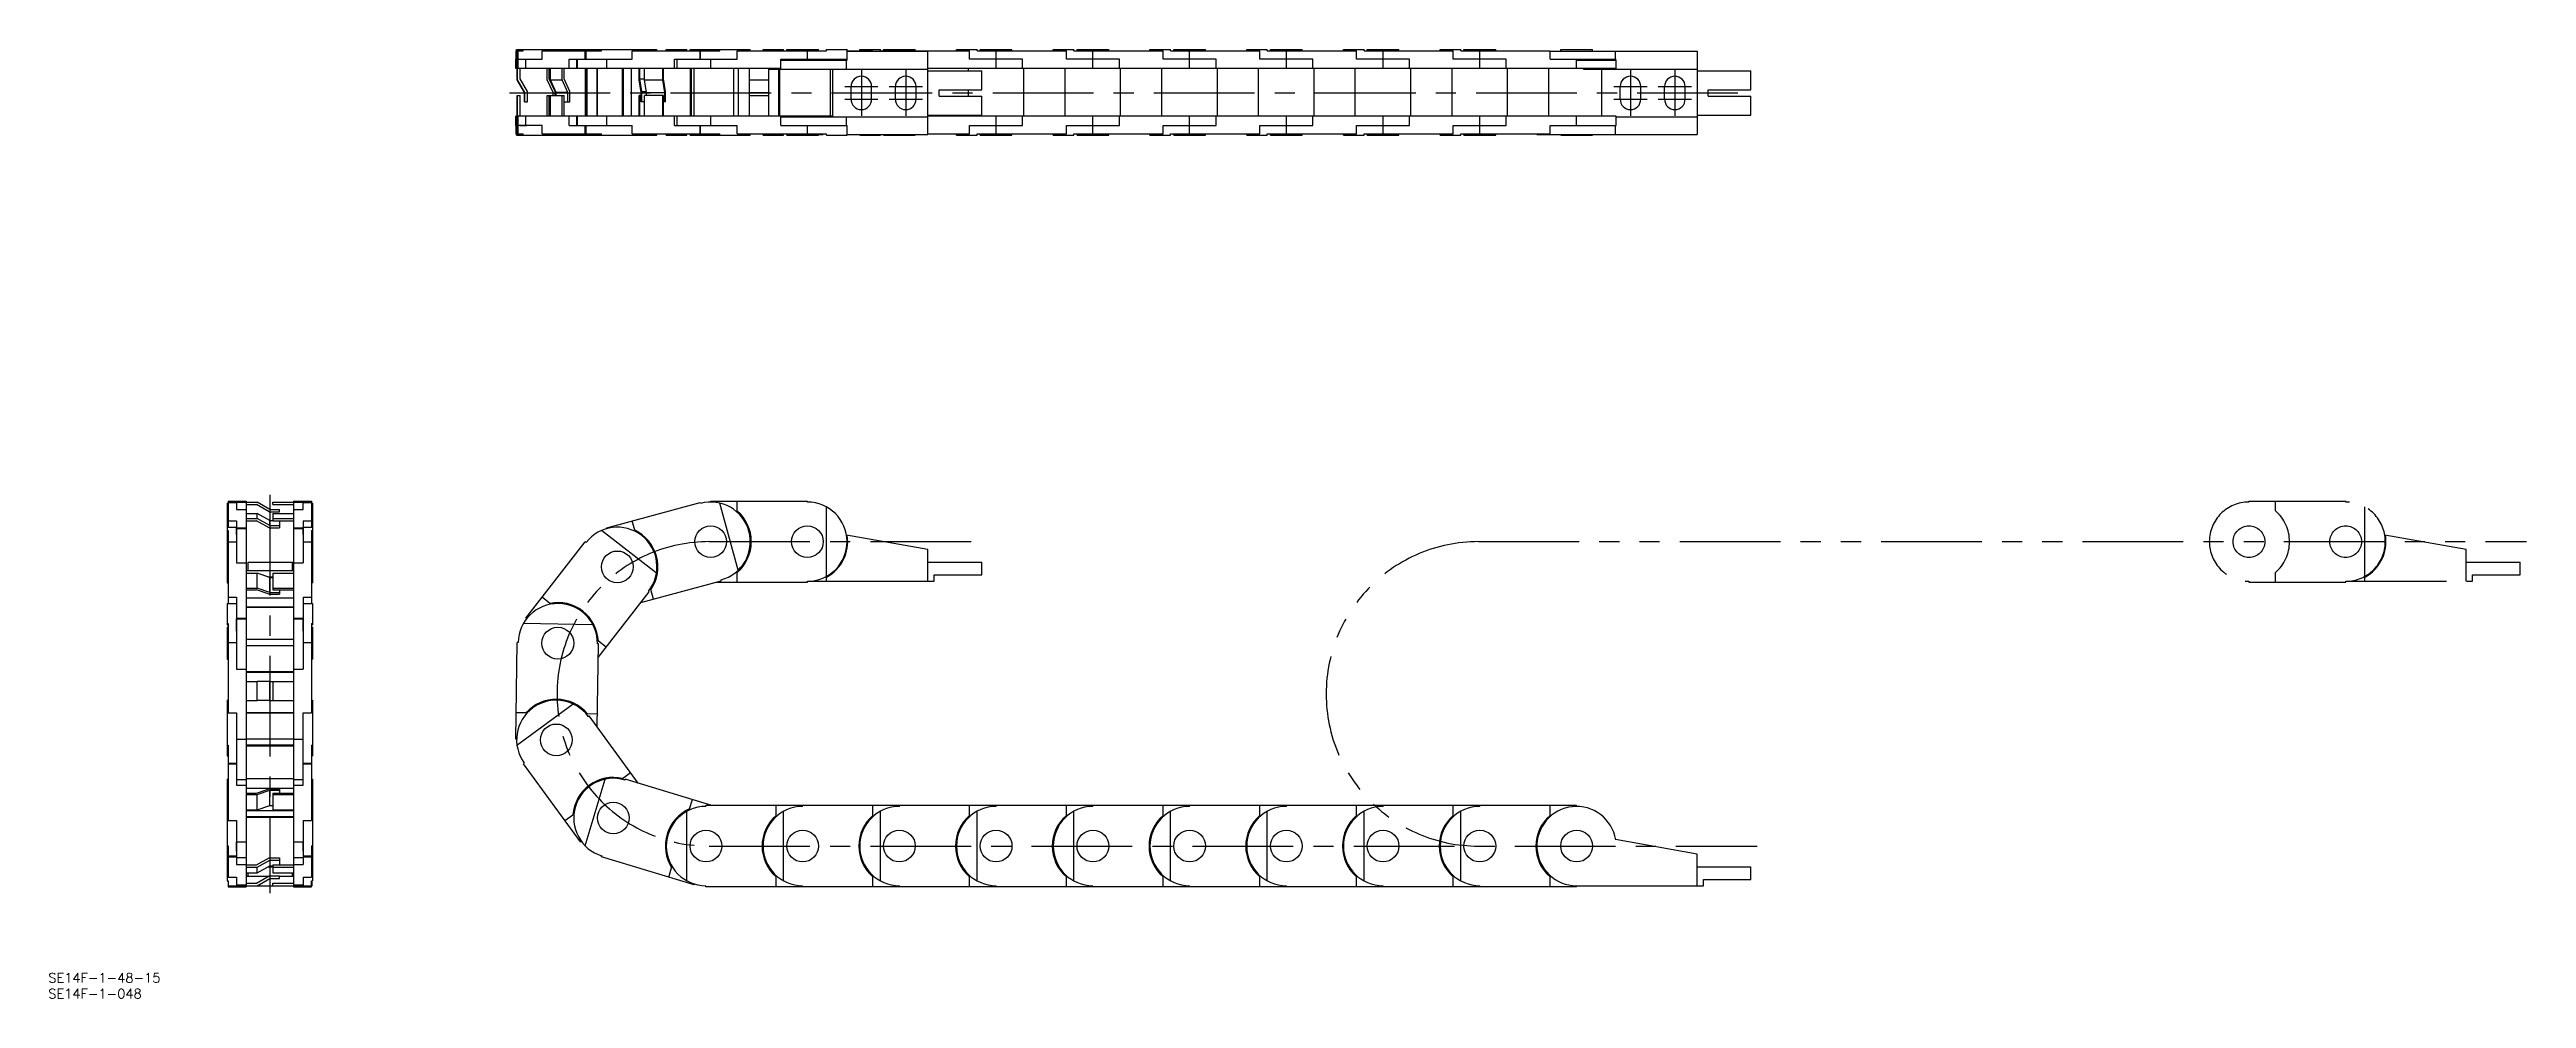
# Model space of a CAD drawing. Extents: x -69 to 712, y -35 to 264.
import ezdxf

# ---------------------------------------------------------------- set-up
doc = ezdxf.new("R2010")
doc.units = 0
doc.linetypes.add('CENTER', pattern=[50.8, 31.75, -6.35, 6.35, -6.35])
doc.linetypes.add('PHANTOM', pattern=[63.5, 31.75, -6.35, 6.35, -6.35, 6.35, -6.35])
doc.layers.get('0').update_dxf_attribs({"linetype": 'CONTINUOUS'})
doc.layers.add('CENTER', color=1, linetype='CENTER')
doc.styles.get("Standard").update_dxf_attribs({"font": 'txt.shx', "height": 3, "bigfont": 'bigfont.shx'})

msp = doc.modelspace()

# ---------------------------------------------------------------- linework, layer by layer
at = {"color": 7, "linetype": 'CONTINUOUS'}
for p, q in [((77.53, 257.97), (77.53, 260.97)), ((77.53, 260.97), (77.66, 260.97)), ((161.15, 257.97), (77.53, 257.97)), ((77.66, 263.58), (79.93, 263.58)), ((77.66, 260.97), (77.66, 263.58)), ((77.82, 263.97), (122.06, 263.97)), ((77.82, 263.58), (77.82, 263.97)), ((77.87, 257.97), (77.87, 260.97)), ((77.87, 260.97), (85.84, 260.97)), ((78, 260.97), (78, 263.58)), ((78.02, 254.47), (78.02, 257.97)), ((78.11, 254.47), (78.11, 257.97)), ((78.3, 260.97), (78.3, 263.58)), ((78.3, 257.97), (78.3, 260.97)), ((78.87, 260.97), (80.71, 260.97)), ((78.87, 260.97), (78.87, 260.97)), ((78.91, 254.69), (78.91, 257.97)), ((79.93, 263.58), (79.93, 263.97)), ((80.71, 257.97), (80.71, 260.97)), ((85.84, 263.58), (104.6, 263.58)), ((85.84, 260.97), (85.84, 263.58)), ((87.46, 254.47), (87.46, 257.97)), ((88.1, 254.69), (88.1, 257.97)), ((88.48, 254.47), (88.48, 257.97)), ((92.17, 254.47), (92.17, 257.97)), ((92.8, 254.69), (92.8, 257.97)), ((94.33, 260.97), (114.28, 260.97)), ((94.33, 257.97), (94.33, 260.97)), ((96.77, 257.97), (96.77, 260.97)), ((96.77, 260.97), (97.06, 260.97)), ((97.06, 257.97), (97.06, 260.97)), ((99.46, 260.97), (99.46, 263.58)), ((99.56, 242.97), (99.56, 257.97)), ((99.7, 260.97), (99.7, 263.58)), ((99.76, 242.97), (99.76, 257.97)), ((100.01, 242.97), (100.01, 257.97)), ((101.86, 263.58), (101.86, 263.97)), ((102.29, 260.97), (106.22, 260.97)), ((102.29, 260.97), (102.29, 260.97)), ((103.16, 242.97), (103.16, 257.97)), ((103.36, 242.97), (103.36, 257.97)), ((104.56, 263.58), (104.56, 263.97)), ((104.6, 263.58), (104.6, 263.97)), ((106.22, 257.97), (106.22, 260.97)), ((111.2, 242.97), (111.2, 257.97)), ((111.54, 242.97), (111.54, 257.97)), ((114.03, 242.97), (114.03, 257.97)), ((114.28, 263.58), (141.93, 263.58)), ((114.28, 260.97), (114.28, 263.58)), ((116.4, 254.47), (116.4, 257.97)), ((116.64, 254.69), (116.64, 257.97)), ((118.12, 254.47), (118.12, 257.97)), ((122.06, 263.58), (122.06, 263.97)), ((123.91, 254.47), (123.91, 257.97)), ((124.12, 254.69), (124.12, 257.97)), ((125, 263.97), (131.5, 263.97)), ((125, 263.58), (125, 263.97)), ((127.6, 260.97), (147.35, 260.97)), ((127.6, 257.97), (127.6, 260.97)), ((128.41, 257.97), (128.41, 260.97)), ((131.5, 263.58), (131.5, 263.97)), ((132.5, 263.97), (151.5, 263.97)), ((132.5, 263.58), (132.5, 263.97)), ((132.68, 242.97), (132.68, 257.97)), ((132.99, 242.97), (132.99, 257.97)), ((133.81, 242.97), (133.81, 257.97)), ((134, 263.58), (134, 263.97)), ((135.66, 260.97), (135.66, 263.58)), ((135.74, 260.97), (135.74, 263.58)), ((139, 257.97), (139, 260.97)), ((141.93, 263.58), (141.93, 263.97)), ((146.25, 242.97), (146.25, 257.97)), ((147.35, 263.58), (175.5, 263.58)), ((147.35, 260.97), (147.35, 263.58)), ((147.75, 242.97), (147.75, 257.97)), ((151.25, 242.97), (151.25, 257.97)), ((151.5, 263.58), (151.5, 263.97)), ((155.5, 263.97), (162, 263.97)), ((155.5, 263.58), (155.5, 263.97)), ((157.25, 257.97), (157.25, 242.97)), ((157.25, 257.8), (207.5, 257.8)), ((160.5, 242.97), (160.5, 257.8)), ((160.75, 242.97), (160.75, 257.8)), ((161.15, 257.97), (161.15, 260.97)), ((161.15, 260.97), (173.05, 260.97)), ((161.15, 260.62), (182.04, 260.62)), ((162, 263.58), (162, 263.97)), ((163, 263.97), (173, 263.97)), ((163, 263.58), (163, 263.97)), ((164.5, 260.62), (164.5, 260.97)), ((169.5, 260.97), (169.5, 263.58)), ((173, 263.58), (173, 263.97)), ((173.05, 260.97), (182, 260.97)), ((173.05, 260.97), (173.05, 260.97)), ((174.5, 260.62), (174.5, 260.97)), ((175.5, 263.97), (182, 263.97)), ((175.5, 263.58), (175.5, 263.97)), ((175.5, 260.62), (175.5, 260.97)), ((176.75, 242.97), (176.75, 257.8)), ((177.5, 242.8), (177.5, 257.8)), ((181.83, 257.8), (181.83, 260.62)), ((182, 260.97), (182, 263.97)), ((182, 263.58), (190.15, 263.58)), ((182, 263.45), (207.5, 263.45)), ((182.04, 260.62), (182.04, 263.45)), ((186, 263.97), (192.5, 263.97)), ((186, 263.58), (186, 263.97)), ((190.15, 263.45), (190.15, 263.58)), ((192.5, 263.58), (192.5, 263.97)), ((192.5, 263.58), (220.65, 263.58)), ((193.5, 263.97), (203.5, 263.97)), ((193.5, 263.58), (193.5, 263.97)), ((198.5, 263.45), (198.5, 263.58)), ((203.5, 263.58), (203.5, 263.97)), ((207.5, 237.15), (207.5, 263.45)), ((424.5, 257.97), (207.5, 257.97)), ((216.5, 263.97), (223, 263.97)), ((216.5, 263.58), (216.5, 263.97)), ((220.25, 257.3), (220.25, 257.97)), ((220.65, 260.97), (220.65, 263.58)), ((237.35, 260.97), (220.65, 260.97)), ((223, 263.58), (223, 263.97)), ((223, 263.58), (251.15, 263.58)), ((224, 263.97), (234, 263.97)), ((224, 263.58), (224, 263.97)), ((229, 257.97), (229, 263.58)), ((234, 263.58), (234, 263.97)), ((237.35, 257.97), (237.35, 260.97)), ((237.75, 242.97), (237.75, 257.97)), ((247, 263.97), (253.5, 263.97)), ((247, 263.58), (247, 263.97)), ((250.75, 242.97), (250.75, 257.97)), ((251.15, 260.97), (251.15, 263.58)), ((267.85, 260.97), (251.15, 260.97)), ((253.5, 263.58), (253.5, 263.97)), ((253.5, 263.58), (281.65, 263.58)), ((254.5, 263.97), (264.5, 263.97)), ((254.5, 263.58), (254.5, 263.97)), ((259.5, 257.97), (259.5, 263.58)), ((264.5, 263.58), (264.5, 263.97)), ((267.85, 257.97), (267.85, 260.97)), ((268.25, 242.97), (268.25, 257.97)), ((277.5, 263.97), (284, 263.97)), ((277.5, 263.58), (277.5, 263.97)), ((281.25, 242.97), (281.25, 257.97)), ((281.65, 260.97), (281.65, 263.58)), ((298.35, 260.97), (281.65, 260.97)), ((284, 263.58), (284, 263.97)), ((284, 263.58), (312.15, 263.58)), ((285, 263.97), (295, 263.97)), ((285, 263.58), (285, 263.97)), ((290, 257.97), (290, 263.58)), ((295, 263.58), (295, 263.97)), ((298.35, 257.97), (298.35, 260.97)), ((298.75, 242.97), (298.75, 257.97)), ((308, 263.97), (314.5, 263.97)), ((308, 263.58), (308, 263.97)), ((311.75, 242.97), (311.75, 257.97)), ((312.15, 260.97), (312.15, 263.58)), ((328.85, 260.97), (312.15, 260.97)), ((314.5, 263.58), (314.5, 263.97)), ((314.5, 263.58), (342.65, 263.58)), ((315.5, 263.97), (325.5, 263.97)), ((315.5, 263.58), (315.5, 263.97)), ((320.5, 257.97), (320.5, 263.58)), ((325.5, 263.58), (325.5, 263.97)), ((328.85, 257.97), (328.85, 260.97)), ((329.25, 242.97), (329.25, 257.97)), ((338.5, 263.97), (345, 263.97)), ((338.5, 263.58), (338.5, 263.97)), ((342.25, 242.97), (342.25, 257.97)), ((342.65, 260.97), (342.65, 263.58)), ((359.35, 260.97), (342.65, 260.97)), ((345, 263.58), (345, 263.97)), ((345, 263.58), (373.15, 263.58)), ((346, 263.97), (356, 263.97)), ((346, 263.58), (346, 263.97)), ((351, 257.97), (351, 263.58)), ((356, 263.58), (356, 263.97)), ((359.35, 257.97), (359.35, 260.97)), ((359.75, 242.97), (359.75, 257.97)), ((369, 263.97), (375.5, 263.97)), ((369, 263.58), (369, 263.97)), ((372.75, 242.97), (372.75, 257.97)), ((373.15, 260.97), (373.15, 263.58)), ((389.85, 260.97), (373.15, 260.97)), ((375.5, 263.58), (375.5, 263.97)), ((375.5, 263.58), (403.65, 263.58)), ((376.5, 263.97), (386.5, 263.97)), ((376.5, 263.58), (376.5, 263.97)), ((381.5, 257.97), (381.5, 263.58)), ((386.5, 263.58), (386.5, 263.97)), ((389.85, 257.97), (389.85, 260.97)), ((390.25, 242.97), (390.25, 257.97)), ((403.25, 242.97), (403.25, 257.97)), ((403.65, 260.97), (403.65, 263.58)), ((403.65, 263.45), (450, 263.45)), ((403.65, 260.97), (424.5, 260.97)), ((407, 263.97), (417, 263.97)), ((407, 263.45), (407, 263.97)), ((412, 257.97), (412, 260.97)), ((412, 260.62), (424.54, 260.62)), ((414.24, 257.8), (414.24, 257.97)), ((414.24, 257.8), (450, 257.8)), ((417, 263.45), (417, 263.97)), ((420, 242.97), (420, 257.8)), ((424.33, 260.62), (424.33, 263.45)), ((424.5, 257.97), (424.5, 260.62)), ((424.54, 257.8), (424.54, 260.62)), ((450, 263.45), (450, 237.15)), ((80.33, 250.47), (78.02, 254.47)), ((78.02, 254.47), (78.11, 254.47)), ((80.42, 250.47), (78.11, 254.47)), ((81.22, 250.69), (78.91, 254.69)), ((80.33, 250.47), (80.42, 250.47)), ((80.33, 247.47), (80.33, 250.47)), ((80.42, 247.47), (80.42, 250.47)), ((81.22, 247.47), (81.22, 250.69)), ((89.32, 250.47), (87.46, 254.47)), ((89.97, 250.69), (88.1, 254.69)), ((88.1, 254.69), (88.48, 254.69)), ((90.3, 250.47), (88.48, 254.47)), ((88.48, 254.47), (92.17, 254.47)), ((89.32, 249.47), (89.32, 250.47)), ((90.2, 250.69), (89.97, 250.69)), ((89.97, 249.47), (89.97, 250.69)), ((93.99, 250.47), (90.3, 250.47)), ((90.3, 249.47), (90.3, 250.47)), ((93.99, 250.47), (92.17, 254.47)), ((94.62, 250.69), (92.8, 254.69)), ((93.99, 247.47), (93.99, 250.47)), ((94.62, 247.47), (94.62, 250.69)), ((117.08, 250.47), (116.4, 254.47)), ((117.31, 250.69), (116.64, 254.69)), ((116.64, 254.69), (118.12, 254.69)), ((117.08, 247.47), (117.08, 250.47)), ((117.31, 250.69), (118.69, 250.69)), ((117.31, 247.47), (117.31, 250.69)), ((118.72, 250.47), (118.12, 254.47)), ((118.12, 254.47), (123.91, 254.47)), ((118.72, 250.47), (124.52, 250.47)), ((118.72, 249.47), (118.72, 250.47)), ((124.52, 250.47), (123.91, 254.47)), ((124.72, 250.69), (124.12, 254.69)), ((124.52, 247.47), (124.52, 250.47)), ((124.72, 247.47), (124.72, 250.69)), ((151.25, 254.47), (157.25, 254.47)), ((151.25, 250.47), (157.25, 250.47)), ((183.25, 248.3), (183.25, 252.3)), ((189.75, 248.3), (189.75, 252.3)), ((197.25, 248.3), (197.25, 252.3)), ((203.75, 248.3), (203.75, 252.3)), ((207.5, 257.3), (224.5, 257.3)), ((211, 251.3), (224.5, 251.3)), ((211, 249.3), (211, 251.3)), ((220.25, 249.3), (220.25, 251.3)), ((224.5, 251.3), (224.5, 257.3)), ((425.75, 248.3), (425.75, 252.3)), ((432.25, 248.3), (432.25, 252.3)), ((439.75, 248.3), (439.75, 252.3)), ((446.25, 248.3), (446.25, 252.3)), ((450, 257.3), (467, 257.3)), ((453.5, 251.3), (467, 251.3)), ((453.5, 249.3), (453.5, 251.3)), ((467, 251.3), (467, 257.3)), ((177.5, 242.97), (77.53, 242.97)), ((77.53, 239.97), (77.53, 242.97)), ((77.87, 239.97), (77.87, 242.97)), ((78.02, 242.97), (78.02, 249.47)), ((78.02, 249.47), (78.91, 249.47)), ((78.11, 242.97), (78.11, 249.47)), ((78.3, 239.97), (78.3, 242.97)), ((78.91, 242.97), (78.91, 249.47)), ((80.33, 247.47), (81.22, 247.47)), ((80.71, 239.97), (80.71, 242.97)), ((87.46, 242.97), (87.46, 249.47)), ((87.46, 249.47), (92.8, 249.47)), ((88.1, 242.97), (88.1, 249.47)), ((88.48, 242.97), (88.48, 249.47)), ((92.17, 242.97), (92.17, 249.47)), ((92.8, 242.97), (92.8, 249.47)), ((92.8, 247.47), (94.62, 247.47)), ((94.33, 239.97), (94.33, 242.97)), ((96.77, 239.98), (96.77, 242.97)), ((97.06, 239.97), (97.06, 242.97)), ((106.22, 239.97), (106.22, 242.97)), ((116.4, 242.97), (116.4, 249.47)), ((117.08, 249.47), (116.4, 249.47)), ((116.64, 242.97), (116.64, 249.47)), ((118.12, 247.47), (117.08, 247.47)), ((118.12, 242.97), (118.12, 249.47)), ((124.12, 249.47), (118.12, 249.47)), ((123.91, 242.97), (123.91, 249.47)), ((124.12, 242.97), (124.12, 249.47)), ((124.72, 247.47), (124.12, 247.47)), ((127.6, 239.97), (127.6, 242.97)), ((128.41, 239.98), (128.41, 242.97)), ((139, 239.97), (139, 242.97)), ((151.25, 249.47), (157.25, 249.47)), ((161.15, 239.97), (161.15, 242.97)), ((161.15, 242.8), (207.5, 242.8)), ((168, 242.8), (168, 242.97)), ((176.35, 242.8), (176.35, 242.97)), ((181.83, 239.97), (181.83, 242.8)), ((207.5, 243.3), (224.5, 243.3)), ((424.5, 242.97), (207.5, 242.97)), ((211, 249.3), (224.5, 249.3)), ((220.25, 242.97), (220.25, 243.3)), ((224.5, 243.3), (224.5, 249.3)), ((229, 237.37), (229, 242.97)), ((237.35, 239.97), (237.35, 242.97)), ((259.5, 237.37), (259.5, 242.97)), ((267.85, 239.97), (267.85, 242.97)), ((290, 237.37), (290, 242.97)), ((298.35, 239.97), (298.35, 242.97)), ((320.5, 237.37), (320.5, 242.97)), ((328.85, 239.97), (328.85, 242.97)), ((351, 237.37), (351, 242.97)), ((359.35, 239.97), (359.35, 242.97)), ((381.5, 237.37), (381.5, 242.97)), ((389.85, 239.97), (389.85, 242.97)), ((412, 239.97), (412, 242.97)), ((424.5, 239.97), (424.5, 242.97)), ((424.5, 242.8), (450, 242.8)), ((424.54, 239.97), (424.54, 242.8)), ((450, 243.3), (467, 243.3)), ((453.5, 249.3), (467, 249.3)), ((467, 243.3), (467, 249.3)), ((77.53, 239.97), (77.66, 239.97)), ((77.66, 237.37), (77.66, 239.97)), ((77.66, 237.37), (79.93, 237.37)), ((77.82, 236.97), (77.82, 237.37)), ((77.82, 236.97), (122.06, 236.97)), ((85.84, 239.97), (77.87, 239.97)), ((78, 237.37), (78, 239.97)), ((78.3, 237.37), (78.3, 239.97)), ((78.87, 239.98), (80.94, 239.98)), ((78.87, 239.97), (78.87, 239.98)), ((79.93, 236.97), (79.93, 237.37)), ((85.84, 237.37), (85.84, 239.97)), ((85.84, 237.37), (104.6, 237.37)), ((94.33, 239.97), (114.28, 239.97)), ((96.77, 239.98), (97.06, 239.98)), ((99.46, 237.37), (99.46, 239.97)), ((99.7, 237.37), (99.7, 239.97)), ((101.86, 236.97), (101.86, 237.37)), ((102.29, 239.98), (106.3, 239.98)), ((102.29, 239.97), (102.29, 239.98)), ((104.56, 236.97), (104.56, 237.37)), ((104.6, 236.97), (104.6, 237.37)), ((114.28, 237.37), (114.28, 239.97)), ((114.28, 237.37), (141.93, 237.37)), ((122.06, 236.97), (122.06, 237.37)), ((125, 236.97), (125, 237.37)), ((125, 236.97), (131.5, 236.97)), ((127.6, 239.97), (147.35, 239.97)), ((131.5, 236.97), (131.5, 237.37)), ((132.5, 236.97), (132.5, 237.37)), ((132.5, 236.97), (151.5, 236.97)), ((134, 236.97), (134, 237.37)), ((135.66, 237.37), (135.66, 239.97)), ((135.74, 237.37), (135.74, 239.97)), ((141.93, 236.97), (141.93, 237.37)), ((147.35, 237.37), (147.35, 239.97)), ((147.35, 237.37), (175.5, 237.37)), ((151.5, 236.97), (151.5, 237.37)), ((155.5, 236.97), (155.5, 237.37)), ((155.5, 236.97), (162, 236.97)), ((161.15, 239.97), (182.04, 239.97)), ((162, 236.97), (162, 237.37)), ((163, 236.97), (163, 237.37)), ((163, 236.97), (173, 236.97)), ((164.5, 237.15), (164.5, 237.37)), ((164.5, 237.15), (174.5, 237.15)), ((169.5, 237.37), (169.5, 239.97)), ((173, 236.97), (173, 237.15)), ((173.05, 239.98), (181.83, 239.98)), ((173.05, 239.97), (173.05, 239.98)), ((174.5, 237.15), (174.5, 237.37)), ((175.5, 236.97), (175.5, 237.37)), ((175.5, 236.97), (182, 236.97)), ((182, 236.97), (182, 239.97)), ((182, 237.15), (207.5, 237.15)), ((182.04, 237.15), (182.04, 239.97)), ((186, 236.97), (186, 237.15)), ((186, 236.97), (192.5, 236.97)), ((192.5, 236.97), (192.5, 237.15)), ((193.5, 236.97), (193.5, 237.15)), ((193.5, 236.97), (203.5, 236.97)), ((203.5, 236.97), (203.5, 237.15)), ((207.5, 237.37), (220.65, 237.37)), ((216.5, 236.97), (216.5, 237.37)), ((216.5, 236.97), (223, 236.97)), ((220.65, 239.97), (237.35, 239.97)), ((220.65, 237.37), (220.65, 239.97)), ((223, 237.37), (251.15, 237.37)), ((223, 236.97), (223, 237.37)), ((224, 236.97), (224, 237.37)), ((224, 236.97), (234, 236.97)), ((234, 236.97), (234, 237.37)), ((247, 236.97), (247, 237.37)), ((247, 236.97), (253.5, 236.97)), ((251.15, 239.97), (267.85, 239.97)), ((251.15, 237.37), (251.15, 239.97)), ((253.5, 237.37), (281.65, 237.37)), ((253.5, 236.97), (253.5, 237.37)), ((254.5, 236.97), (254.5, 237.37)), ((254.5, 236.97), (264.5, 236.97)), ((264.5, 236.97), (264.5, 237.37)), ((277.5, 236.97), (277.5, 237.37)), ((277.5, 236.97), (284, 236.97)), ((281.65, 239.97), (298.35, 239.97)), ((281.65, 237.37), (281.65, 239.97)), ((284, 237.37), (312.15, 237.37)), ((284, 236.97), (284, 237.37)), ((285, 236.97), (285, 237.37)), ((285, 236.97), (295, 236.97)), ((295, 236.97), (295, 237.37)), ((308, 236.97), (308, 237.37)), ((308, 236.97), (314.5, 236.97)), ((312.15, 239.97), (328.85, 239.97)), ((312.15, 237.37), (312.15, 239.97)), ((314.5, 237.37), (342.65, 237.37)), ((314.5, 236.97), (314.5, 237.37)), ((315.5, 236.97), (315.5, 237.37)), ((315.5, 236.97), (325.5, 236.97)), ((325.5, 236.97), (325.5, 237.37)), ((338.5, 236.97), (338.5, 237.37)), ((338.5, 236.97), (345, 236.97)), ((342.65, 239.97), (359.35, 239.97)), ((342.65, 237.37), (342.65, 239.97)), ((345, 237.37), (373.15, 237.37)), ((345, 236.97), (345, 237.37)), ((346, 236.97), (346, 237.37)), ((346, 236.97), (356, 236.97)), ((356, 236.97), (356, 237.37)), ((369, 236.97), (369, 237.37)), ((369, 236.97), (375.5, 236.97)), ((373.15, 239.97), (389.85, 239.97)), ((373.15, 237.37), (373.15, 239.97)), ((375.5, 237.37), (403.65, 237.37)), ((375.5, 236.97), (375.5, 237.37)), ((376.5, 236.97), (376.5, 237.37)), ((376.5, 236.97), (386.5, 236.97)), ((386.5, 236.97), (386.5, 237.37)), ((399.5, 237.15), (399.5, 237.37)), ((399.5, 237.15), (450, 237.15)), ((403.65, 239.97), (424.54, 239.97)), ((403.65, 237.37), (403.65, 239.97)), ((407, 236.97), (407, 237.15)), ((407, 236.97), (417, 236.97)), ((417, 236.97), (417, 237.15)), ((424.33, 237.15), (424.33, 239.97)), ((-13.5, 120.95), (-13.5, 95.85)), ((-13.5, 120.95), (-13.1, 120.95)), ((-13.1, 121.6), (-13.1, 113.35)), ((-13.1, 121.6), (-7.5, 121.6)), ((-13.1, 121.3), (-4, 121.3)), ((-13.1, 121.16), (-10.5, 121.16)), ((-10.5, 121.6), (-10.5, 118.98)), ((-10.5, 118.98), (-7.5, 118.98)), ((-7.5, 121.6), (-7.5, 0)), ((-7.5, 120.5), (-4.21, 120.5)), ((-7.5, 117.67), (-4, 117.67)), ((-7.32, 117.67), (-7.32, 120.5)), ((-0.21, 118.19), (-4.21, 120.5)), ((0, 118.99), (-4, 121.3)), ((0, 115.44), (-4, 117.67)), ((-4, 116.11), (-4, 117.67)), ((-0.21, 118.19), (3, 118.19)), ((0, 118.99), (3, 118.99)), ((1, 121.3), (13.1, 121.3)), ((1, 120.5), (1, 121.3)), ((1, 120.5), (7.5, 120.5)), ((1, 117.67), (7.5, 117.67)), ((1, 117.67), (1, 115.34)), ((3, 118.19), (3, 118.99)), ((7.5, 121.6), (7.5, 0)), ((7.5, 121.6), (13.1, 121.6)), ((7.5, 118.98), (10.5, 118.98)), ((10.5, 118.98), (10.5, 121.6)), ((10.5, 121.16), (13.1, 121.16)), ((13.1, 121.6), (13.1, 113.35)), ((13.1, 120.95), (13.5, 120.95)), ((13.5, 120.95), (13.5, 95.85)), ((106.22, 113.2), (135.66, 121.16)), ((135.74, 120.87), (135.66, 121.16)), ((139, 121.6), (169.5, 121.6)), ((139, 121.3), (139, 121.6)), ((147.65, 99.78), (141.93, 120.95)), ((147.35, 118.5), (147.35, 121.6)), ((169.5, 121.3), (169.5, 121.6)), ((175.5, 97.83), (175.5, 119.77)), ((-13.5, 113.8), (-13.1, 113.8)), ((-13.5, 113.35), (-10.5, 113.35)), ((-13.5, 112.32), (-13.1, 112.32)), ((-13.1, 115.38), (-10.5, 115.38)), ((-13.1, 112.32), (-13.1, 89.29)), ((-10.5, 115.38), (-10.5, 102.13)), ((-10.5, 111.02), (-10.5, 113.35)), ((-10.5, 113.2), (-7.5, 113.2)), ((-10.5, 112.91), (-7.5, 112.91)), ((-10.5, 111.02), (-10.5, 111.02)), ((-7.5, 116.11), (-4, 116.11)), ((-7.5, 115.34), (-4.21, 115.34)), ((-7.32, 99.7), (-7.32, 115.34)), ((-0.21, 113.11), (-4.21, 115.34)), ((0, 113.88), (-4, 116.11)), ((-0.21, 113.11), (3, 113.11)), ((0, 115.44), (1, 115.44)), ((0, 113.88), (0, 115.44)), ((0, 113.88), (3, 113.88)), ((1, 116.11), (7.5, 116.11)), ((1, 115.34), (7.5, 115.34)), ((3, 115.34), (3, 113.11)), ((7.5, 113.2), (10.5, 113.2)), ((7.5, 112.91), (10.5, 112.91)), ((10.49, 111.02), (10.49, 113.35)), ((10.49, 111.02), (10.5, 111.02)), ((10.5, 115.38), (10.5, 102.13)), ((10.5, 115.38), (13.1, 115.38)), ((10.5, 113.35), (13.5, 113.35)), ((13.1, 113.8), (13.5, 113.8)), ((13.1, 112.32), (13.1, 89.29)), ((13.1, 112.32), (13.5, 112.32)), ((121.89, 98.83), (104.6, 112.32)), ((106.3, 112.91), (106.22, 113.2)), ((115.09, 112.39), (114.28, 115.38)), ((207.5, 106.3), (181.83, 110.83)), ((-13.5, 105.85), (-13.1, 105.85)), ((-13.1, 108.72), (-10.5, 108.72)), ((-10.5, 102.13), (-7.5, 102.13)), ((-6.82, 102.3), (7.18, 102.3)), ((-6.82, 99.7), (-6.82, 102.3)), ((7.18, 99.7), (7.18, 102.3)), ((7.5, 102.13), (10.5, 102.13)), ((10.5, 108.72), (13.1, 108.72)), ((13.1, 105.85), (13.5, 105.85)), ((80.71, 84.66), (99.46, 108.72)), ((99.7, 108.53), (99.46, 108.72)), ((207.5, 96.3), (207.5, 106.3)), ((207.5, 102.3), (224.5, 102.3)), ((224.5, 98.3), (224.5, 102.3)), ((-13.5, 95.85), (-13.1, 95.85)), ((-7.5, 99.7), (7.5, 99.7)), ((-7.5, 98.87), (-4, 98.87)), ((-7.5, 94.14), (-4, 94.14)), ((-4, 94.14), (-4, 98.87)), ((0, 97.45), (-4, 98.87)), ((0, 92.72), (-4, 94.14)), ((-0.61, 97.67), (1, 97.67)), ((0, 97.45), (1, 97.45)), ((0, 92.72), (0, 97.45)), ((1, 98.87), (1, 93.65)), ((1, 98.87), (7.5, 98.87)), ((1, 94.14), (7.5, 94.14)), ((13.1, 95.85), (13.5, 95.85)), ((117.02, 89.6), (142.34, 96.44)), ((140.7, 96), (169.5, 96)), ((142.34, 96.44), (142.26, 96.73)), ((147.35, 96), (147.35, 99.1)), ((169.5, 96.3), (209.5, 96.3)), ((169.5, 96), (169.5, 96.3)), ((175.5, 96.3), (175.5, 97.61)), ((209.5, 98.3), (224.5, 98.3)), ((209.5, 96.3), (209.5, 98.3)), ((-13.5, 89.29), (-13.5, 82.62)), ((-13.5, 89.29), (-10.5, 89.29)), ((-13.1, 91.25), (-10.5, 91.25)), ((-13.1, 89.34), (-10.5, 89.34)), ((-10.5, 91.25), (-10.5, 68.64)), ((-7.5, 93.65), (-4.21, 93.65)), ((-7.5, 91.06), (7.5, 91.06)), ((-7.5, 88.2), (7.5, 88.2)), ((-7.5, 88.15), (7.5, 88.15)), ((-0.21, 92.23), (-4.21, 93.65)), ((-0.21, 92.23), (3, 92.23)), ((0, 92.72), (3, 92.72)), ((1, 93.65), (7.5, 93.65)), ((3, 93.65), (3, 92.23)), ((10.5, 91.25), (10.5, 68.64)), ((10.5, 91.25), (13.1, 91.25)), ((10.5, 89.34), (13.1, 89.34)), ((10.5, 89.29), (13.5, 89.29)), ((13.5, 89.29), (13.5, 82.62)), ((88.28, 89.34), (85.84, 91.25)), ((103.53, 72.3), (119.65, 92.98)), ((119.65, 92.98), (119.41, 93.16)), ((120.95, 90.67), (120.15, 93.66)), ((-13.5, 82.96), (-13.1, 82.96)), ((-13.5, 82.62), (-13.1, 82.62)), ((-13.5, 81.79), (-13.5, 71.79)), ((-13.5, 81.79), (-13.1, 81.79)), ((-13.1, 82.96), (-13.1, 54.8)), ((-10.5, 84.66), (-7.5, 84.66)), ((-10.5, 80.53), (-10.5, 84.48)), ((-10.5, 84.48), (-7.5, 84.48)), ((-10.5, 80.53), (-10.5, 80.53)), ((-7.5, 78.1), (7.5, 78.1)), ((7.5, 84.66), (10.5, 84.66)), ((7.5, 84.48), (10.5, 84.48)), ((10.49, 80.53), (10.49, 84.48)), ((10.49, 80.53), (10.5, 80.53)), ((13.1, 82.96), (13.1, 54.8)), ((13.1, 82.96), (13.5, 82.96)), ((13.1, 82.62), (13.5, 82.62)), ((13.1, 81.79), (13.5, 81.79)), ((13.5, 81.79), (13.5, 71.79)), ((101.86, 82.62), (79.93, 82.96)), ((80.94, 84.48), (80.71, 84.66)), ((-13.5, 71.79), (-13.1, 71.79)), ((-13.1, 76.99), (-10.5, 76.99)), ((-7.5, 76.01), (7.5, 76.01)), ((10.5, 76.99), (13.1, 76.99)), ((13.1, 71.79), (13.5, 71.79)), ((77.53, 46.5), (78, 76.99)), ((78.3, 76.99), (78, 76.99)), ((103.19, 50.39), (103.6, 76.59)), ((103.6, 76.59), (103.3, 76.6)), ((106.03, 75.51), (103.59, 77.41)), ((-10.5, 68.64), (-7.5, 68.64)), ((-7.5, 67.9), (7.5, 67.9)), ((-7.5, 67.65), (7.5, 67.65)), ((-7.5, 64.74), (-4, 64.74)), ((-4, 58.74), (-4, 64.74)), ((0, 64.7), (-4, 64.74)), ((0, 64.7), (1, 64.7)), ((0, 58.7), (0, 64.7)), ((1, 64.74), (1, 58.73)), ((1, 64.74), (7.5, 64.74)), ((7.5, 68.64), (10.5, 68.64)), ((-13.5, 58.8), (-13.5, 41.3)), ((-13.5, 58.8), (-13.1, 58.8)), ((-13.1, 54.85), (-10.5, 54.85)), ((-13.1, 54.8), (-10.5, 54.8)), ((-10.5, 54.85), (-10.5, 32)), ((-7.5, 58.74), (-4, 58.74)), ((-7.5, 58.73), (-4.21, 58.73)), ((-7.5, 54.9), (7.5, 54.9)), ((-7.5, 54.85), (7.5, 54.85)), ((-0.21, 58.69), (-4.21, 58.73)), ((0, 58.7), (-4, 58.74)), ((-0.21, 58.69), (3, 58.69)), ((0, 58.7), (3, 58.7)), ((1, 58.74), (7.5, 58.74)), ((1, 58.73), (7.5, 58.73)), ((3, 58.69), (3, 58.73)), ((10.5, 32), (10.5, 54.85)), ((10.5, 54.85), (13.1, 54.85)), ((10.5, 54.8), (13.1, 54.8)), ((13.1, 58.8), (13.5, 58.8)), ((13.5, 58.8), (13.5, 41.3)), ((80.75, 54.8), (77.66, 54.85)), ((77.93, 44.67), (95.64, 57.61)), ((103.25, 54.45), (100.16, 54.49)), ((100.42, 53.67), (100.66, 53.85)), ((116.13, 32.67), (100.66, 53.85)), ((-13.5, 44.67), (-13.1, 44.67)), ((-13.5, 41.3), (-13.1, 41.3)), ((-13.1, 44.67), (-13.1, 20.86)), ((-10.5, 46.5), (-7.5, 46.5)), ((-10.5, 46.49), (-7.5, 46.49)), ((-7.5, 46.61), (7.5, 46.61)), ((-7.5, 44.74), (7.5, 44.74)), ((-7.5, 44.4), (7.5, 44.4)), ((7.5, 46.5), (10.5, 46.5)), ((7.5, 46.49), (10.5, 46.49)), ((13.1, 44.67), (13.1, 20.86)), ((13.1, 44.67), (13.5, 44.67)), ((13.1, 41.3), (13.5, 41.3)), ((77.83, 46.49), (77.53, 46.5)), ((-13.5, 33.91), (-13.5, 1.83)), ((-13.5, 33.91), (-13.1, 33.91)), ((-13.1, 38.92), (-10.5, 38.92)), ((-13.1, 38.75), (-10.5, 38.75)), ((-10.5, 33.83), (-7.5, 33.83)), ((-10.5, 32), (-7.5, 32)), ((-7.5, 34.1), (7.5, 34.1)), ((7.5, 33.83), (10.49, 33.83)), ((7.5, 32), (10.5, 32)), ((10.5, 38.92), (13.1, 38.92)), ((10.5, 38.75), (13.1, 38.75)), ((13.1, 33.91), (13.5, 33.91)), ((13.5, 33.91), (13.5, 1.83)), ((79.99, 38.75), (80.23, 38.92)), ((97.98, 14.12), (79.99, 38.75)), ((99.39, 12.92), (105.77, 33.91)), ((111.23, 34.14), (113.73, 35.96)), ((111.95, 33.63), (112.04, 33.92)), ((139.4, 25.6), (112.04, 33.92)), ((-7.5, 31.09), (7.5, 31.09)), ((-7.5, 29.5), (-4.21, 29.5)), ((-7.5, 29.03), (-4, 29.03)), ((-7.5, 24.19), (-4, 24.19)), ((-7.5, 24.05), (7.5, 24.05)), ((-4.21, 29.5), (-0.21, 30.87)), ((-4, 29.03), (0, 30.39)), ((-4, 24.19), (-4, 29.03)), ((-4, 24.19), (0, 25.55)), ((-0.21, 30.87), (3, 30.87)), ((0, 30.39), (3, 30.39)), ((0, 25.55), (0, 30.39)), ((0, 25.55), (1, 25.55)), ((1, 29.5), (1, 24.19)), ((1, 29.5), (7.5, 29.5)), ((1, 29.03), (7.5, 29.03)), ((1, 24.19), (7.5, 24.19)), ((3, 30.87), (3, 29.5)), ((131.5, 1.83), (131.5, 23.77)), ((132.33, 24.51), (133.23, 27.48)), ((412, 25.6), (137.5, 25.6)), ((137.5, 25.3), (137.5, 25.6)), ((159.65, 22.5), (159.65, 25.6)), ((162, 1.83), (162, 23.77)), ((168, 25.3), (168, 25.6)), ((190.15, 22.5), (190.15, 25.6)), ((192.5, 1.83), (192.5, 23.77)), ((198.5, 25.3), (198.5, 25.6)), ((220.65, 22.5), (220.65, 25.6)), ((223, 1.83), (223, 23.77)), ((229, 25.3), (229, 25.6)), ((251.15, 22.5), (251.15, 25.6)), ((253.5, 1.83), (253.5, 23.77)), ((259.5, 25.3), (259.5, 25.6)), ((281.65, 22.5), (281.65, 25.6)), ((284, 1.83), (284, 23.77)), ((290, 25.3), (290, 25.6)), ((312.15, 22.5), (312.15, 25.6)), ((314.5, 1.83), (314.5, 23.77)), ((320.5, 25.3), (320.5, 25.6)), ((342.65, 22.5), (342.65, 25.6)), ((345, 1.83), (345, 23.77)), ((351, 25.3), (351, 25.6)), ((373.15, 22.5), (373.15, 25.6)), ((375.5, 1.83), (375.5, 23.77)), ((381.5, 25.3), (381.5, 25.6)), ((381.5, 25.3), (381.5, 25.6)), ((403.65, 22.5), (403.65, 25.6)), ((412, 25.3), (412, 25.6)), ((-13.1, 20.86), (-10.5, 20.86)), ((-10.5, 20.86), (-10.5, 6.99)), ((-7.5, 22.14), (7.5, 22.14)), ((-7.5, 21.9), (7.5, 21.9)), ((10.5, 20.86), (10.5, 6.99)), ((10.5, 20.86), (13.1, 20.86)), ((93.06, 20.86), (95.56, 22.69)), ((-13.5, 12.92), (-13.1, 12.92)), ((-13.1, 12.92), (-13.1, 2.98)), ((-13.1, 9.71), (-10.5, 9.71)), ((-13.1, 9.42), (-10.5, 9.42)), ((-10.5, 14.12), (-7.5, 14.12)), ((-10.5, 11.24), (-10.5, 14.12)), ((-10.5, 11.24), (-10.5, 11.24)), ((-10.5, 9.17), (-7.5, 9.17)), ((-7.5, 14.79), (-7.32, 14.79)), ((-7.32, 6.91), (-7.32, 14.79)), ((-4.21, 6.91), (-0.21, 9.12)), ((-4, 6.15), (0, 8.36)), ((-0.21, 9.12), (3, 9.12)), ((0, 8.36), (3, 8.36)), ((0, 8.36), (0, 6.61)), ((3, 9.12), (3, 6.91)), ((7.5, 14.12), (10.5, 14.12)), ((7.5, 9.17), (10.5, 9.17)), ((10.49, 11.24), (10.49, 14.3)), ((10.49, 11.24), (10.5, 11.24)), ((10.5, 9.71), (13.1, 9.71)), ((10.5, 9.42), (13.1, 9.42)), ((13.1, 12.92), (13.1, 2.98)), ((13.1, 12.92), (13.5, 12.92)), ((97.98, 14.12), (98.23, 14.3)), ((104.6, 9.42), (104.68, 9.71)), ((133.78, 0.55), (104.6, 9.42)), ((450, 10.3), (424.33, 14.83)), ((450, 0.3), (450, 10.3)), ((-13.5, 1.83), (-13.1, 1.83)), ((-13.1, 2.98), (-10.5, 2.98)), ((-13.1, 1.83), (-13.1, 0)), ((-13.1, 0.3), (13.32, 0.3)), ((-10.5, 6.99), (-7.5, 6.99)), ((-10.5, 2.98), (-10.5, 0)), ((-10.5, 0.55), (-7.5, 0.55)), ((-7.5, 6.91), (-4.21, 6.91)), ((-7.5, 6.15), (-4, 6.15)), ((-7.5, 4.4), (-4, 4.4)), ((-7.5, 1.1), (-4.21, 1.1)), ((-7.32, 1.1), (-7.32, 4.4)), ((-7.32, 3.3), (-0.4, 3.3)), ((-6.82, 3.3), (-6.82, 4.4)), ((-4.21, 1.1), (-0.21, 3.41)), ((-4, 4.4), (0, 6.61)), ((-4, 4.4), (-4, 6.15)), ((-4, 0.3), (0, 2.61)), ((-0.57, 6.3), (1, 6.3)), ((-0.21, 3.41), (3, 3.41)), ((0, 6.61), (1, 6.61)), ((0, 2.61), (3, 2.61)), ((1, 6.91), (7.5, 6.91)), ((1, 6.91), (1, 4.4)), ((1, 6.15), (7.5, 6.15)), ((1, 4.4), (7.5, 4.4)), ((1, 1.1), (7.5, 1.1)), ((1, 0.3), (1, 1.1)), ((3, 2.61), (3, 3.41)), ((3, 3.3), (7.5, 3.3)), ((7.18, 3.3), (7.18, 4.4)), ((7.5, 6.99), (10.5, 6.99)), ((7.5, 0.55), (10.5, 0.55)), ((10.5, 2.98), (10.5, 0)), ((10.5, 2.98), (13.1, 2.98)), ((13.1, 1.83), (13.5, 1.83)), ((13.1, 0), (13.1, 1.83)), ((13.32, 0.3), (13.32, 1.83)), ((125.79, 2.98), (126.69, 5.95)), ((133.78, 0.55), (133.86, 0.84)), ((137.5, 0), (137.5, 0.3)), ((159.65, 0), (159.65, 3.1)), ((168, 0), (168, 0.3)), ((190.15, 0), (190.15, 3.1)), ((198.5, 0), (198.5, 0.3)), ((220.65, 0), (220.65, 3.1)), ((229, 0), (229, 0.3)), ((251.15, 0), (251.15, 3.1)), ((259.5, 0), (259.5, 0.3)), ((281.65, 0), (281.65, 3.1)), ((290, 0), (290, 0.3)), ((312.15, 0), (312.15, 3.1)), ((320.5, 0), (320.5, 0.3)), ((342.65, 0), (342.65, 3.1)), ((351, 0), (351, 0.3)), ((373.15, 0), (373.15, 3.1)), ((381.5, 0), (381.5, 0.3)), ((381.5, 0), (381.5, 0.3)), ((403.65, 0), (403.65, 3.1)), ((412, 0.3), (452, 0.3)), ((412, 0), (412, 0.3)), ((450, 6.3), (467, 6.3)), ((452, 2.3), (467, 2.3)), ((452, 0.3), (452, 2.3)), ((467, 2.3), (467, 6.3)), ((-13.1, 0), (-7.5, 0)), ((7.5, 0), (13.1, 0)), ((412, 0), (137.5, 0))]:
    msp.add_line(p, q, dxfattribs=at)
at = {"color": 3, "linetype": 'PHANTOM'}
for p, q in [((624, 121.6), (654.5, 121.6)), ((624, 121.3), (624, 121.6)), ((632.35, 118.5), (632.35, 121.6)), ((654.5, 121.3), (654.5, 121.6)), ((660.5, 97.83), (660.5, 119.77)), ((692.5, 106.3), (666.83, 110.83)), ((381.05, 108.8), (711.5, 108.8)), ((692.5, 96.3), (692.5, 106.3)), ((692.5, 102.3), (709.5, 102.3)), ((709.5, 98.3), (709.5, 102.3)), ((624, 96.3), (624, 96)), ((624, 96), (654.5, 96)), ((632.35, 96), (632.35, 99.1)), ((654.5, 96.3), (694.5, 96.3)), ((654.5, 96), (654.5, 96.3)), ((660.5, 96.3), (660.5, 97.61)), ((694.5, 98.3), (709.5, 98.3)), ((694.5, 96.3), (694.5, 98.3))]:
    msp.add_line(p, q, dxfattribs=at)
at = {"color": 7, "linetype": 'CONTINUOUS'}
for centre in [(139, 108.8), (169.5, 108.8), (109.56, 100.85), (90.8, 76.79), (90.32, 46.3), (108.32, 21.67), (137.5, 12.8), (168, 12.8), (198.5, 12.8), (229, 12.8), (259.5, 12.8), (290, 12.8), (320.5, 12.8), (351, 12.8), (381.5, 12.8), (412, 12.8)]:
    msp.add_circle(centre, 5, dxfattribs=at)
at = {"color": 3, "linetype": 'PHANTOM'}
for centre in [(624, 108.8), (654.5, 108.8)]:
    msp.add_circle(centre, 5, dxfattribs=at)
at = {"color": 7, "linetype": 'CONTINUOUS'}
for centre, radius, start, end in [((186.5, 252.3), 3.25, 0.00045, 179.99955), ((200.5, 252.3), 3.25, 0.00045, 179.99955), ((429, 252.3), 3.25, 0.00045, 179.99955), ((443, 252.3), 3.25, 0.00045, 179.99955), ((186.5, 248.3), 3.25, 180.00045, 359.99955), ((200.5, 248.3), 3.25, 180.00045, 359.99955), ((429, 248.3), 3.25, 180.00045, 359.99955), ((443, 248.3), 3.25, 180.00045, 359.99955), ((139, 108.8), 12.5, 285.11686, 105.11686), ((139, 108.8), 12.8, 310.71857, 49.28142), ((169.5, 108.8), 12.5, 270, 90), ((109.56, 100.85), 12.5, 322.05605, 142.056), ((109.56, 100.85), 12.8, 325.83545, 64.39837), ((169.5, 108.8), 12.7, 298.19287, 9.00906), ((90.8, 76.79), 12.5, 359.10482, 179.10482), ((90.8, 76.79), 12.8, 2.77458, 101.33751), ((90.32, 46.3), 12.5, 36.15359, 216.15358), ((90.32, 46.3), 12.8, 39.82336, 138.38629), ((108.32, 21.67), 12.8, 76.87218, 175.43502), ((108.32, 21.67), 12.5, 73.09281, 253.09275), ((137.5, 12.8), 12.8, 113.81132, 212.3742), ((137.5, 12.8), 12.5, 90, 270), ((168, 12.8), 12.5, 90, 270), ((198.5, 12.8), 12.5, 90, 270), ((229, 12.8), 12.5, 90, 270), ((259.5, 12.8), 12.5, 90, 270), ((290, 12.8), 12.5, 90, 270), ((320.5, 12.8), 12.5, 90, 270), ((351, 12.8), 12.5, 90, 270), ((381.5, 12.8), 12.5, 90, 270), ((412, 12.8), 12.5, 9.32518, 270), ((168, 12.8), 12.8, 130.71855, 229.28143), ((198.5, 12.8), 12.8, 130.71855, 229.28143), ((229, 12.8), 12.8, 130.71855, 229.28143), ((259.5, 12.8), 12.8, 130.71855, 229.28143), ((290, 12.8), 12.8, 130.71855, 229.28143), ((320.5, 12.8), 12.8, 130.71855, 229.28146), ((351, 12.8), 12.8, 130.71855, 229.28146), ((381.5, 12.8), 12.8, 130.71855, 229.28146), ((412, 12.8), 12.8, 130.71855, 229.28145)]:
    msp.add_arc(centre, radius, start, end, dxfattribs=at)
at = {"color": 3, "linetype": 'PHANTOM'}
for centre, radius, start, end in [((624, 108.8), 12.5, 90, 270), ((624, 108.8), 12.8, 310.71854, 49.28146), ((654.5, 108.8), 12.5, 270, 90), ((654.5, 108.8), 12.7, 298.19287, 9.00902), ((381.05, 60.8), 48, 90, 270)]:
    msp.add_arc(centre, radius, start, end, dxfattribs=at)
at = {"layer": 'CENTER', "color": 1, "linetype": 'CENTER'}
for p, q in [((75.53, 250.3), (469, 250.3)), ((181.25, 252.3), (191.75, 252.3)), ((186.5, 257.55), (186.5, 243.05)), ((195.25, 252.3), (205.75, 252.3)), ((200.5, 257.55), (200.5, 243.05)), ((423.75, 252.3), (434.25, 252.3)), ((429, 257.55), (429, 243.05)), ((437.75, 252.3), (448.25, 252.3)), ((443, 257.55), (443, 243.05)), ((181.25, 248.3), (191.75, 248.3)), ((195.25, 248.3), (205.75, 248.3)), ((423.75, 248.3), (434.25, 248.3)), ((437.75, 248.3), (448.25, 248.3)), ((0, 123.6), (0, -2)), ((138.55, 108.8), (226.5, 108.8)), ((138.55, 12.8), (469, 12.8))]:
    msp.add_line(p, q, dxfattribs=at)
msp.add_arc((138.55, 60.8), 48, 90, 270, dxfattribs=at)

# ---------------------------------------------------------------- texts
at = {"color": 7, "linetype": 'CONTINUOUS'}
for s, p in [('SE14F-1-48-15', (-69.84, -30.24)), ('SE14F-1-048', (-69.84, -35.24))]:
    msp.add_text(s, height=3, dxfattribs=at).set_placement(p)

doc.saveas('drawing.dxf')
